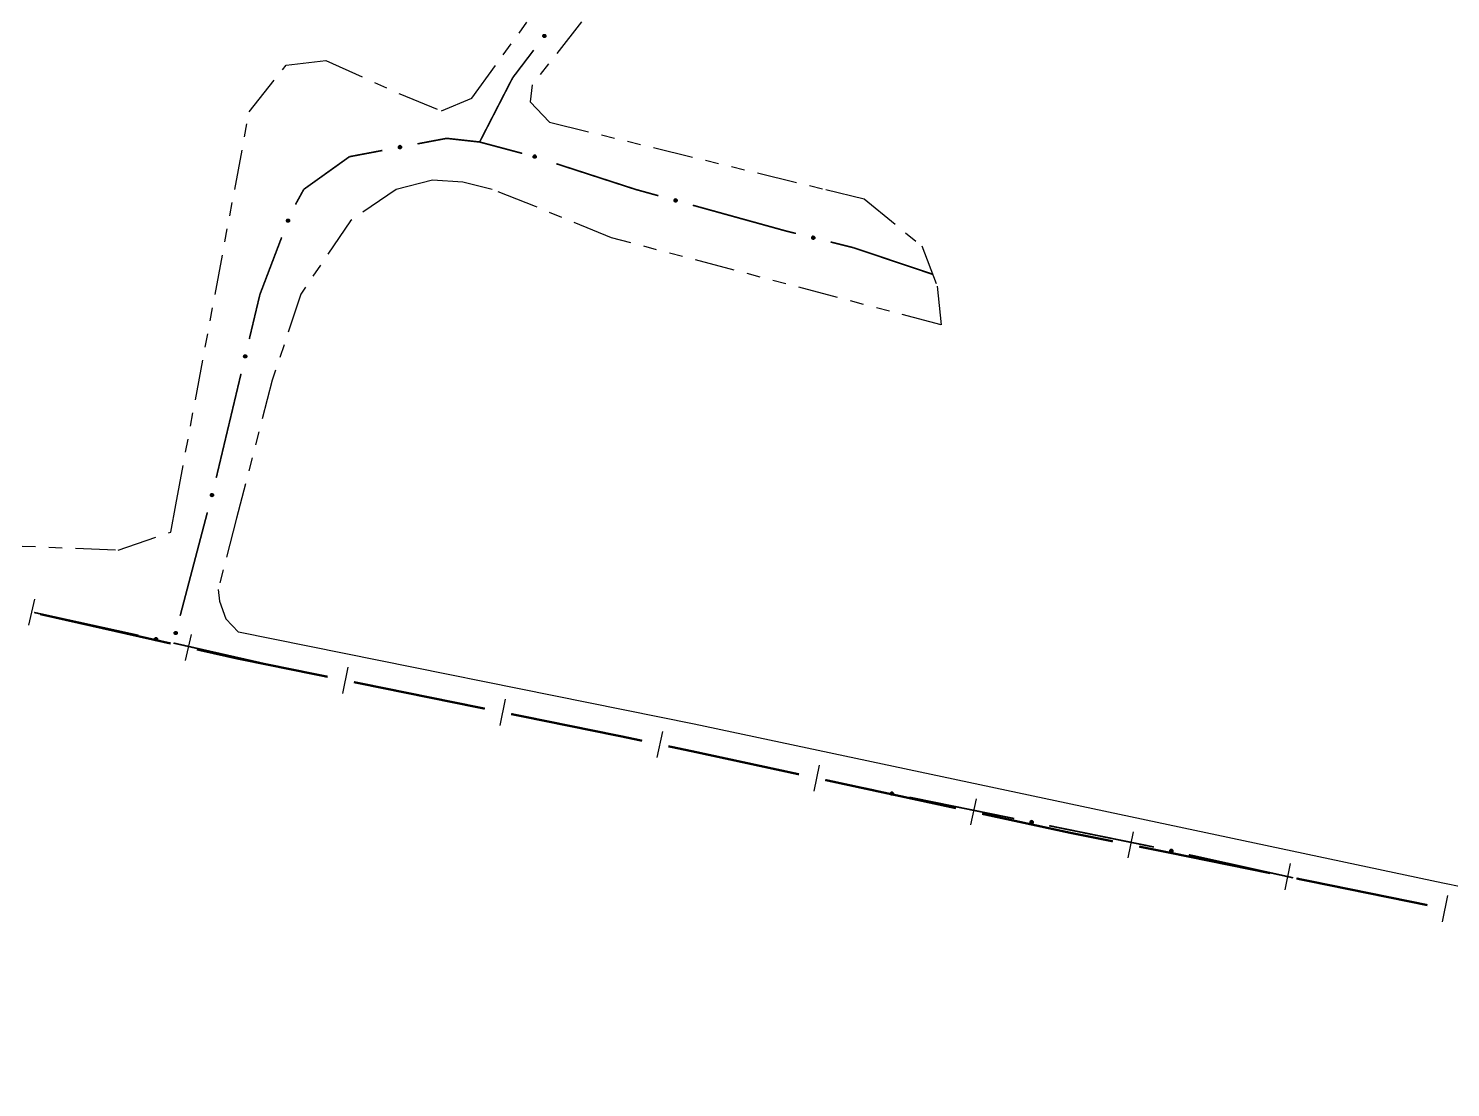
# Model space of a CAD drawing. Extents: x 210853 to 212686, y 4878863 to 4882037.
# Drawn here: x 211319.2 to 211478.7, y 4878958.5 to 4879077.3 of the extents above; entities that cross this region are included whole.
import ezdxf

# ---------------------------------------------------------------- set-up
doc = ezdxf.new("R2010")
doc.units = 0
doc.header["$LTSCALE"] = 1.5
doc.header["$MEASUREMENT"] = 0
doc.linetypes.add('TRACO_25', pattern=[8, 3, -1, 1, -1, 1, -1])
for name, color, linetype in [('LM-LIM-SETORES-BAIRROS', 250, 'CONTINUOUS'), ('SV-EIXO-ROD-ESTR', 7, 'CONTINUOUS'), ('SV-EIXO-RUA-N-PAV', 6, 'CONTINUOUS'), ('SV-EST-MUNIC-PAV', 20, 'CONTINUOUS'), ('SV-RUA-NAO-PAV', 7, 'CONTINUOUS')]:
    doc.layers.add(name, color=color, linetype=linetype)

msp = doc.modelspace()

# ---------------------------------------------------------------- linework, layer by layer
at = {"layer": 'LM-LIM-SETORES-BAIRROS'}
for points in [[(211319.89037, 4879013.286091), (211319.231206, 4879010.359403)], [(211337.450498, 4879009.331107), (211336.791334, 4879006.404419)], [(211355.035022, 4879005.643355), (211354.438579, 4879002.703244)], [(211372.675692, 4879002.064699), (211372.079249, 4878999.124588)], [(211390.320985, 4878998.453959), (211389.702954, 4878995.51831)], [(211407.927619, 4878994.676168), (211407.295105, 4878991.743605)], [(211425.522997, 4878990.881086), (211424.890484, 4878987.948522)], [(211443.117217, 4878987.191268), (211442.528868, 4878984.249526)], [(211460.763998, 4878983.618575), (211460.166192, 4878980.67874)], [(211478.403006, 4878980.031741), (211477.805201, 4878977.091906)]]:
    msp.add_lwpolyline(points, dxfattribs=at)
at = {"layer": 'LM-LIM-SETORES-BAIRROS', "const_width": 0.25}
for points in [[(211335.169791, 4879008.307206), (211320.536351, 4879011.603026)], [(211342.524706, 4879006.650693), (211338.096479, 4879007.648042)], [(211342.976354, 4879006.55907), (211342.524706, 4879006.650693)], [(211352.776726, 4879004.570928), (211342.976354, 4879006.55907)], [(211370.417396, 4879000.992272), (211355.716838, 4879003.974485)], [(211385.952516, 4878997.840756), (211373.357507, 4879000.395829)], [(211386.09777, 4878997.810177), (211385.952516, 4878997.840756)], [(211388.05487, 4878997.398156), (211386.09777, 4878997.810177)], [(211393.829636, 4878996.182415), (211390.990519, 4878996.780124)], [(211393.926067, 4878996.161617), (211393.829636, 4878996.182415)], [(211405.65632, 4878993.631562), (211393.926067, 4878996.161617)], [(211423.251698, 4878989.83648), (211408.588883, 4878992.999048)], [(211436.117336, 4878987.061538), (211426.184261, 4878989.203966)], [(211436.939558, 4878986.897094), (211436.117336, 4878987.061538)], [(211440.861881, 4878986.112629), (211436.939558, 4878986.897094)], [(211447.518431, 4878984.781319), (211443.803623, 4878985.524281)], [(211447.725811, 4878984.739149), (211447.518431, 4878984.781319)], [(211458.505205, 4878982.547195), (211447.725811, 4878984.739149)], [(211476.144214, 4878978.96036), (211461.44504, 4878981.949389)]]:
    msp.add_lwpolyline(points, dxfattribs=at)
at = {"layer": 'SV-EIXO-ROD-ESTR', "const_width": 0.18}
for points in [[(211331.572398, 4879009.215712), (211319.850745, 4879011.785315)], [(211347.182585, 4879005.705777), (211335.479537, 4879008.358827)], [(211409.909857, 4878992.714132), (211409.89398, 4878992.717364)], [(211410.191445, 4878992.656813), (211409.909857, 4878992.714132)], [(211414.111063, 4878991.858942), (211410.191445, 4878992.656813)], [(211429.789533, 4878988.667461), (211418.03068, 4878991.061072)], [(211445.468004, 4878985.475979), (211433.709151, 4878987.86959)], [(211461.090616, 4878982.02146), (211449.373836, 4878984.61319)]]:
    msp.add_lwpolyline(points, dxfattribs=at)
at = {"layer": 'SV-EIXO-ROD-ESTR'}
for points in [[(211333.642782, 4879008.649151), (211333.601973, 4879008.622194), (211333.561388, 4879008.607371), (211333.523979, 4879008.604751), (211333.490318, 4879008.611055), (211333.456608, 4879008.621383), (211333.424918, 4879008.639294), (211333.39415, 4879008.666965), (211333.366821, 4879008.707712), (211333.354369, 4879008.750286), (211333.349838, 4879008.786824), (211333.35439, 4879008.822302), (211333.364972, 4879008.854882), (211333.384666, 4879008.887184), (211333.413012, 4879008.918091), (211333.45465, 4879008.944579), (211333.494538, 4879008.958838), (211333.530788, 4879008.960423), (211333.566427, 4879008.95562), (211333.600716, 4879008.944663), (211333.631722, 4879008.926902), (211333.662789, 4879008.898306), (211333.688388, 4879008.856863), (211333.703064, 4879008.817242), (211333.705157, 4879008.781023), (211333.699639, 4879008.746044), (211333.689691, 4879008.712107), (211333.673013, 4879008.679502), (211333.642782, 4879008.649151)], [(211416.189707, 4878991.323479), (211416.149307, 4878991.295914), (211416.108948, 4878991.280484), (211416.071583, 4878991.277303), (211416.037831, 4878991.283102), (211416.00397, 4878991.292924), (211415.972015, 4878991.310358), (211415.940835, 4878991.337564), (211415.912899, 4878991.377897), (211415.89981, 4878991.42028), (211415.894732, 4878991.456745), (211415.898752, 4878991.492288), (211415.908844, 4878991.525022), (211415.928052, 4878991.557616), (211415.955931, 4878991.588945), (211415.997167, 4878991.616054), (211416.036838, 4878991.63091), (211416.07306, 4878991.633037), (211416.108766, 4878991.628769), (211416.143216, 4878991.618328), (211416.174484, 4878991.601033), (211416.205977, 4878991.572906), (211416.232195, 4878991.531852), (211416.247463, 4878991.492454), (211416.250099, 4878991.456272), (211416.245105, 4878991.421213), (211416.235667, 4878991.387131), (211416.219479, 4878991.35428), (211416.189707, 4878991.323479)], [(211431.868178, 4878988.131998), (211431.827778, 4878988.104432), (211431.787419, 4878988.089002), (211431.750054, 4878988.085822), (211431.716302, 4878988.091621), (211431.682441, 4878988.101442), (211431.650486, 4878988.118876), (211431.619306, 4878988.146083), (211431.59137, 4878988.186415), (211431.578281, 4878988.228798), (211431.573203, 4878988.265264), (211431.577223, 4878988.300806), (211431.587315, 4878988.333541), (211431.606523, 4878988.366135), (211431.634402, 4878988.397463), (211431.675638, 4878988.424573), (211431.715308, 4878988.439428), (211431.751531, 4878988.441556), (211431.787237, 4878988.437288), (211431.821686, 4878988.426846), (211431.852955, 4878988.409552), (211431.884448, 4878988.381425), (211431.910665, 4878988.34037), (211431.925934, 4878988.300973), (211431.928569, 4878988.26479), (211431.923576, 4878988.229732), (211431.914138, 4878988.195649), (211431.89795, 4878988.162798), (211431.868178, 4878988.131998)], [(211447.537553, 4878984.906631), (211447.496694, 4878984.879752), (211447.45608, 4878984.865005), (211447.418667, 4878984.862456), (211447.385018, 4878984.868823), (211447.351327, 4878984.879215), (211447.319671, 4878984.897186), (211447.288955, 4878984.924914), (211447.261703, 4878984.965713), (211447.249331, 4878985.008311), (211447.244869, 4878985.044857), (211447.249489, 4878985.080326), (211447.260132, 4878985.112886), (211447.279887, 4878985.145151), (211447.308291, 4878985.176004), (211447.349979, 4878985.202414), (211447.389894, 4878985.216598), (211447.426147, 4878985.218114), (211447.461776, 4878985.213244), (211447.496045, 4878985.202223), (211447.527017, 4878985.184403), (211447.55803, 4878985.155748), (211447.583552, 4878985.114257), (211447.598153, 4878985.074608), (211447.600177, 4878985.038386), (211447.594593, 4878985.003416), (211447.584581, 4878984.969498), (211447.567841, 4878984.936925), (211447.537553, 4878984.906631)]]:
    msp.add_lwpolyline(points, close=True, dxfattribs=at)
for points in [[(211333.699639, 4879008.746044), (211333.349838, 4879008.786824)], [(211333.689691, 4879008.712107), (211333.354369, 4879008.750286)], [(211333.705157, 4879008.781023), (211333.35439, 4879008.822302)], [(211333.699953, 4879008.764511), (211333.354391, 4879008.806739)], [(211333.690731, 4879008.728816), (211333.356581, 4879008.765748)], [(211333.700886, 4879008.800627), (211333.362737, 4879008.838435)], [(211333.703064, 4879008.817242), (211333.364972, 4879008.854882)], [(211333.676762, 4879008.696955), (211333.364978, 4879008.727587)], [(211333.673013, 4879008.679502), (211333.366821, 4879008.707712)], [(211333.693821, 4879008.838496), (211333.379664, 4879008.871045)], [(211333.657461, 4879008.666263), (211333.384331, 4879008.688421)], [(211333.688388, 4879008.856863), (211333.384666, 4879008.887184)], [(211333.642782, 4879008.649151), (211333.39415, 4879008.666965)], [(211333.67151, 4879008.876913), (211333.401922, 4879008.902485)], [(211333.662789, 4879008.898306), (211333.413012, 4879008.918091)], [(211333.619957, 4879008.635371), (211333.416848, 4879008.651957)], [(211333.601973, 4879008.622194), (211333.424918, 4879008.639294)], [(211333.641367, 4879008.911459), (211333.441508, 4879008.930127)], [(211333.578874, 4879008.613645), (211333.449621, 4879008.629407)], [(211333.631722, 4879008.926902), (211333.45465, 4879008.944579)], [(211333.561388, 4879008.607371), (211333.456608, 4879008.621383)], [(211333.611843, 4879008.936091), (211333.480966, 4879008.950813)], [(211333.600716, 4879008.944663), (211333.494538, 4879008.958838)], [(211416.245105, 4878991.421213), (211415.894732, 4878991.456745)], [(211416.250099, 4878991.456272), (211415.898752, 4878991.492288)], [(211416.245142, 4878991.439683), (211415.898986, 4878991.476726)], [(211416.235667, 4878991.387131), (211415.89981, 4878991.42028)], [(211416.236456, 4878991.403854), (211415.90179, 4878991.435773)], [(211416.245533, 4878991.475809), (211415.906856, 4878991.508544)], [(211416.247463, 4878991.492454), (211415.908844, 4878991.525022)], [(211416.222966, 4878991.371787), (211415.910758, 4878991.397742)], [(211416.219479, 4878991.35428), (211415.912899, 4878991.377897)], [(211416.237902, 4878991.513568), (211415.923292, 4878991.541404)], [(211416.232195, 4878991.531852), (211415.928052, 4878991.557616)], [(211416.204128, 4878991.340809), (211415.930696, 4878991.358871)], [(211416.189707, 4878991.323479), (211415.940835, 4878991.337564)], [(211416.215018, 4878991.551646), (211415.945077, 4878991.573175)], [(211416.205977, 4878991.572906), (211415.955931, 4878991.588945)], [(211416.167091, 4878991.309358), (211415.963756, 4878991.322899)], [(211416.149307, 4878991.295914), (211415.972015, 4878991.310358)], [(211416.18436, 4878991.585737), (211415.984244, 4878991.601407)], [(211416.126338, 4878991.287019), (211415.996864, 4878991.300842)], [(211416.174484, 4878991.601033), (211415.997167, 4878991.616054)], [(211416.108948, 4878991.280484), (211416.00397, 4878991.292924)], [(211416.154471, 4878991.609924), (211416.023387, 4878991.622682)], [(211416.143216, 4878991.618328), (211416.036838, 4878991.63091)], [(211431.923576, 4878988.229732), (211431.573203, 4878988.265264)], [(211431.928569, 4878988.26479), (211431.577223, 4878988.300806)], [(211431.923613, 4878988.248202), (211431.577457, 4878988.285245)], [(211431.914138, 4878988.195649), (211431.578281, 4878988.228798)], [(211431.914927, 4878988.212372), (211431.580261, 4878988.244291)], [(211431.924004, 4878988.284327), (211431.585326, 4878988.317063)], [(211431.925934, 4878988.300973), (211431.587315, 4878988.333541)], [(211431.901437, 4878988.180306), (211431.589229, 4878988.206261)], [(211431.89795, 4878988.162798), (211431.59137, 4878988.186415)], [(211431.916373, 4878988.322086), (211431.601763, 4878988.349922)], [(211431.910665, 4878988.34037), (211431.606523, 4878988.366135)], [(211431.882599, 4878988.149328), (211431.609167, 4878988.167389)], [(211431.868178, 4878988.131998), (211431.619306, 4878988.146083)], [(211431.893489, 4878988.360164), (211431.623547, 4878988.381693)], [(211431.884448, 4878988.381425), (211431.634402, 4878988.397463)], [(211431.845562, 4878988.117877), (211431.642227, 4878988.131417)], [(211431.827778, 4878988.104432), (211431.650486, 4878988.118876)], [(211431.862831, 4878988.394255), (211431.662714, 4878988.409925)], [(211431.804809, 4878988.095537), (211431.675335, 4878988.10936)], [(211431.852955, 4878988.409552), (211431.675638, 4878988.424573)], [(211431.787419, 4878988.089002), (211431.682441, 4878988.101442)], [(211431.832941, 4878988.418442), (211431.701858, 4878988.4312)], [(211431.821686, 4878988.426846), (211431.715308, 4878988.439428)], [(211447.594593, 4878985.003416), (211447.244869, 4878985.044857)], [(211447.584581, 4878984.969498), (211447.249331, 4878985.008311)], [(211447.594942, 4878985.021883), (211447.24946, 4878985.064763)], [(211447.600177, 4878985.038386), (211447.249489, 4878985.080326)], [(211447.585653, 4878984.986205), (211447.251572, 4878985.023768)], [(211447.595943, 4878985.057997), (211447.257866, 4878985.096444)], [(211447.571623, 4878984.954371), (211447.259898, 4878984.985591)], [(211447.598153, 4878985.074608), (211447.260132, 4878985.112886)], [(211447.567841, 4878984.936925), (211447.261703, 4878984.965713)], [(211447.58895, 4878985.095879), (211447.274854, 4878985.129021)], [(211447.552265, 4878984.923715), (211447.279177, 4878984.946389)], [(211447.583552, 4878985.114257), (211447.279887, 4878985.145151)], [(211447.537553, 4878984.906631), (211447.288955, 4878984.924914)], [(211447.566711, 4878985.134338), (211447.297172, 4878985.16042)], [(211447.55803, 4878985.155748), (211447.308291, 4878985.176004)], [(211447.514702, 4878984.892894), (211447.311625, 4878984.909864)], [(211447.496694, 4878984.879752), (211447.319671, 4878984.897186)], [(211447.536633, 4878985.168942), (211447.33681, 4878985.187987)], [(211447.473578, 4878984.871246), (211447.344356, 4878984.887252)], [(211447.527017, 4878985.184403), (211447.349979, 4878985.202414)], [(211447.45608, 4878984.865005), (211447.351327, 4878984.879215)], [(211447.507156, 4878985.193629), (211447.376307, 4878985.208598)], [(211447.496045, 4878985.202223), (211447.389894, 4878985.216598)]]:
    msp.add_lwpolyline(points, dxfattribs=at)
at = {"layer": 'SV-EIXO-RUA-N-PAV'}
for points in [[(211376.924367, 4879076.411917), (211376.917073, 4879076.460279), (211376.920693, 4879076.503334), (211376.934049, 4879076.538376), (211376.953925, 4879076.566264), (211376.977473, 4879076.592505), (211377.00705, 4879076.613723), (211377.045095, 4879076.630001), (211377.093556, 4879076.637658), (211377.137419, 4879076.631051), (211377.172474, 4879076.619795), (211377.202748, 4879076.600744), (211377.227856, 4879076.577442), (211377.24888, 4879076.545989), (211377.264999, 4879076.507274), (211377.27152, 4879076.458357), (211377.267681, 4879076.416171), (211377.253873, 4879076.382616), (211377.234528, 4879076.352302), (211377.210167, 4879076.325801), (211377.181012, 4879076.30514), (211377.142003, 4879076.28898), (211377.093637, 4879076.283184), (211377.051517, 4879076.286533), (211377.017777, 4879076.299866), (211376.988362, 4879076.319584), (211376.961756, 4879076.342882), (211376.93919, 4879076.371726), (211376.924367, 4879076.411917)], [(211361.045283, 4879063.901151), (211361.018287, 4879063.860368), (211360.986745, 4879063.830838), (211360.953348, 4879063.81378), (211360.919907, 4879063.806402), (211360.884844, 4879063.802707), (211360.848671, 4879063.806781), (211360.809525, 4879063.820196), (211360.768425, 4879063.84699), (211360.740298, 4879063.88129), (211360.721823, 4879063.913136), (211360.712121, 4879063.947564), (211360.709102, 4879063.981686), (211360.714577, 4879064.01912), (211360.728559, 4879064.058658), (211360.756501, 4879064.099334), (211360.787623, 4879064.128073), (211360.820358, 4879064.143724), (211360.855032, 4879064.153258), (211360.890873, 4879064.156601), (211360.926358, 4879064.152397), (211360.966141, 4879064.138248), (211361.005923, 4879064.110136), (211361.034941, 4879064.079424), (211361.051047, 4879064.046917), (211361.059665, 4879064.012569), (211361.063798, 4879063.977446), (211361.061217, 4879063.940914), (211361.045283, 4879063.901151)], [(211376.104851, 4879062.770661), (211376.062876, 4879062.745559), (211376.021667, 4879062.732568), (211375.984178, 4879062.731626), (211375.950834, 4879062.739431), (211375.91762, 4879062.751258), (211375.886764, 4879062.770571), (211375.857265, 4879062.799591), (211375.831789, 4879062.841521), (211375.821256, 4879062.88461), (211375.818365, 4879062.921314), (211375.824502, 4879062.956553), (211375.836533, 4879062.988626), (211375.857653, 4879063.020014), (211375.887355, 4879063.049621), (211375.930137, 4879063.074218), (211375.970624, 4879063.086676), (211376.006909, 4879063.086636), (211376.042296, 4879063.080242), (211376.07606, 4879063.067761), (211376.10624, 4879063.048629), (211376.135995, 4879063.01867), (211376.159713, 4879062.976122), (211376.1726, 4879062.935883), (211376.173069, 4879062.899608), (211376.16599, 4879062.86491), (211376.154532, 4879062.831453), (211376.13641, 4879062.799627), (211376.104851, 4879062.770661)], [(211391.913329, 4879057.857757), (211391.871127, 4879057.833038), (211391.829802, 4879057.820424), (211391.792306, 4879057.819823), (211391.759034, 4879057.827932), (211391.725929, 4879057.840061), (211391.69525, 4879057.859654), (211391.666018, 4879057.888942), (211391.640924, 4879057.931103), (211391.630784, 4879057.974286), (211391.628228, 4879058.011015), (211391.634686, 4879058.046196), (211391.647008, 4879058.078158), (211391.668414, 4879058.109352), (211391.698384, 4879058.138687), (211391.741388, 4879058.162893), (211391.781988, 4879058.174982), (211391.81827, 4879058.174611), (211391.853598, 4879058.167895), (211391.887247, 4879058.155107), (211391.917251, 4879058.135701), (211391.946732, 4879058.105472), (211391.970061, 4879058.06271), (211391.982581, 4879058.022355), (211391.982719, 4879057.986077), (211391.975324, 4879057.951445), (211391.963562, 4879057.918093), (211391.945151, 4879057.886435), (211391.913329, 4879057.857757)], [(211348.485517, 4879055.832138), (211348.506154, 4879055.787797), (211348.514823, 4879055.745468), (211348.511891, 4879055.708082), (211348.500687, 4879055.675721), (211348.485495, 4879055.643904), (211348.463102, 4879055.615206), (211348.431192, 4879055.58886), (211348.386857, 4879055.567847), (211348.342911, 4879055.561816), (211348.306105, 4879055.562729), (211348.271688, 4879055.572469), (211348.241027, 4879055.587745), (211348.211986, 4879055.611992), (211348.185603, 4879055.64459), (211348.165552, 4879055.689682), (211348.157337, 4879055.731239), (211348.161122, 4879055.767325), (211348.171134, 4879055.801864), (211348.187032, 4879055.83416), (211348.209177, 4879055.862204), (211348.242046, 4879055.888709), (211348.286814, 4879055.90791), (211348.328168, 4879055.916576), (211348.364298, 4879055.913299), (211348.39808, 4879055.902677), (211348.430177, 4879055.887828), (211348.459962, 4879055.866518), (211348.485517, 4879055.832138)], [(211407.36102, 4879053.682442), (211407.319507, 4879053.656582), (211407.278541, 4879053.642846), (211407.241075, 4879053.641224), (211407.207594, 4879053.648424), (211407.174171, 4879053.659647), (211407.14297, 4879053.678396), (211407.11295, 4879053.706877), (211407.086718, 4879053.748338), (211407.075405, 4879053.791229), (211407.071849, 4879053.827874), (211407.077346, 4879053.863219), (211407.088793, 4879053.895505), (211407.10934, 4879053.92727), (211407.1385, 4879053.957411), (211407.180829, 4879053.98278), (211407.221084, 4879053.995971), (211407.257363, 4879053.996588), (211407.292861, 4879053.990837), (211407.326846, 4879053.978971), (211407.357367, 4879053.960389), (211407.387661, 4879053.930975), (211407.412147, 4879053.888864), (211407.425761, 4879053.848866), (211407.426888, 4879053.812604), (211407.420439, 4879053.777784), (211407.40959, 4879053.744124), (211407.392048, 4879053.711976), (211407.36102, 4879053.682442)], [(211343.662749, 4879040.626191), (211343.688961, 4879040.584899), (211343.703045, 4879040.544051), (211343.704986, 4879040.506601), (211343.698072, 4879040.47306), (211343.687134, 4879040.439543), (211343.66865, 4879040.408184), (211343.640426, 4879040.377922), (211343.59919, 4879040.351338), (211343.556397, 4879040.33966), (211343.519783, 4879040.335793), (211343.484393, 4879040.340989), (211343.452011, 4879040.35216), (211343.420071, 4879040.372437), (211343.389684, 4879040.401339), (211343.363955, 4879040.44345), (211343.350422, 4879040.483591), (211343.349496, 4879040.519864), (211343.354945, 4879040.555409), (211343.366522, 4879040.589494), (211343.384843, 4879040.620173), (211343.413998, 4879040.650716), (211343.455899, 4879040.675559), (211343.49578, 4879040.689513), (211343.532031, 4879040.690949), (211343.566905, 4879040.684797), (211343.600656, 4879040.674234), (211343.632952, 4879040.656967), (211343.662749, 4879040.626191)], [(211339.937193, 4879025.063519), (211339.962432, 4879025.021626), (211339.975558, 4879024.98046), (211339.976623, 4879024.942975), (211339.968927, 4879024.909605), (211339.957209, 4879024.876352), (211339.937998, 4879024.845433), (211339.909074, 4879024.81584), (211339.867228, 4879024.790226), (211339.824174, 4879024.779552), (211339.787479, 4879024.776541), (211339.752221, 4879024.782562), (211339.720108, 4879024.794487), (211339.688651, 4879024.815505), (211339.658947, 4879024.845109), (211339.63421, 4879024.887811), (211339.621619, 4879024.928257), (211339.621541, 4879024.964541), (211339.627818, 4879024.99995), (211339.640189, 4879025.033754), (211339.659222, 4879025.063996), (211339.689083, 4879025.09385), (211339.731552, 4879025.117707), (211339.771749, 4879025.130726), (211339.808023, 4879025.131314), (211339.842744, 4879025.124348), (211339.876238, 4879025.113001), (211339.908123, 4879025.094983), (211339.937193, 4879025.063519)], [(211335.8653, 4879009.590326), (211335.89054, 4879009.548434), (211335.903665, 4879009.507268), (211335.904731, 4879009.469783), (211335.897035, 4879009.436412), (211335.885316, 4879009.40316), (211335.866105, 4879009.372241), (211335.837181, 4879009.342647), (211335.795335, 4879009.317034), (211335.752281, 4879009.306359), (211335.715587, 4879009.303349), (211335.680328, 4879009.30937), (211335.648216, 4879009.321295), (211335.616759, 4879009.342312), (211335.587055, 4879009.371917), (211335.562317, 4879009.414618), (211335.549726, 4879009.455064), (211335.549648, 4879009.491349), (211335.555926, 4879009.526757), (211335.568296, 4879009.560562), (211335.587329, 4879009.590804), (211335.61719, 4879009.620657), (211335.65966, 4879009.644515), (211335.699856, 4879009.657533), (211335.73613, 4879009.658121), (211335.770851, 4879009.651156), (211335.804346, 4879009.639808), (211335.83623, 4879009.62179), (211335.8653, 4879009.590326)]]:
    msp.add_lwpolyline(points, close=True, dxfattribs=at)
for points in [[(211376.917073, 4879076.460279), (211377.00705, 4879076.613723)], [(211376.919031, 4879076.484832), (211376.98769, 4879076.595469)], [(211376.920693, 4879076.503334), (211376.977473, 4879076.592505)], [(211376.921464, 4879076.438421), (211377.021933, 4879076.615719)], [(211376.924367, 4879076.411917), (211377.045095, 4879076.630001)], [(211376.933719, 4879076.391403), (211377.068691, 4879076.629885)], [(211376.93919, 4879076.371726), (211377.093556, 4879076.637658)], [(211376.953448, 4879076.360984), (211377.112363, 4879076.630972)], [(211376.961756, 4879076.342882), (211377.137419, 4879076.631051)], [(211376.976479, 4879076.334911), (211377.150517, 4879076.622541)], [(211376.988362, 4879076.319584), (211377.172474, 4879076.619795)], [(211377.004985, 4879076.311532), (211377.188627, 4879076.607288)], [(211377.017777, 4879076.299866), (211377.202748, 4879076.600744)], [(211377.03736, 4879076.295497), (211377.213875, 4879076.586386)], [(211377.051517, 4879076.286533), (211377.227856, 4879076.577442)], [(211377.074688, 4879076.28598), (211377.236341, 4879076.557315)], [(211377.093637, 4879076.283184), (211377.24888, 4879076.545989)], [(211377.118925, 4879076.290065), (211377.255505, 4879076.523898)], [(211377.142003, 4879076.28898), (211377.264999, 4879076.507274)], [(211377.162945, 4879076.302884), (211377.263935, 4879076.476358)], [(211377.181012, 4879076.30514), (211377.27152, 4879076.458357)], [(211377.197709, 4879076.319311), (211377.266108, 4879076.43186)], [(211377.210167, 4879076.325801), (211377.267681, 4879076.416171)], [(211361.034941, 4879064.079424), (211360.709102, 4879063.981686)], [(211361.051047, 4879064.046917), (211360.712121, 4879063.947564)], [(211361.039441, 4879064.063283), (211360.713484, 4879063.965678)], [(211361.005923, 4879064.110136), (211360.714577, 4879064.01912)], [(211361.018113, 4879064.095362), (211360.716293, 4879064.002311)], [(211361.052723, 4879064.029685), (211360.718215, 4879063.933244)], [(211361.059665, 4879064.012569), (211360.721823, 4879063.913136)], [(211360.982543, 4879064.121977), (211360.724464, 4879064.039957)], [(211360.966141, 4879064.138248), (211360.728559, 4879064.058658)], [(211361.058213, 4879063.993229), (211360.736279, 4879063.896383)], [(211361.063798, 4879063.977446), (211360.740298, 4879063.88129)], [(211360.941279, 4879064.141963), (211360.750067, 4879064.080891)], [(211360.926358, 4879064.152397), (211360.756501, 4879064.099334)], [(211361.057833, 4879063.958442), (211360.758947, 4879063.864556)], [(211361.061217, 4879063.940914), (211360.768425, 4879063.84699)], [(211360.904469, 4879064.15307), (211360.778276, 4879064.115374)], [(211360.890873, 4879064.156601), (211360.787623, 4879064.128073)], [(211361.05209, 4879063.922644), (211360.792089, 4879063.836095)], [(211361.045283, 4879063.901151), (211360.809525, 4879063.820196)], [(211361.029675, 4879063.879534), (211360.836287, 4879063.815273)], [(211361.018287, 4879063.860368), (211360.848671, 4879063.806781)], [(211361.000379, 4879063.843457), (211360.875274, 4879063.807355)], [(211360.986745, 4879063.830838), (211360.884844, 4879063.802707)], [(211376.16599, 4879062.86491), (211375.818365, 4879062.921314)], [(211376.154532, 4879062.831453), (211375.821256, 4879062.88461)], [(211376.16713, 4879062.883345), (211375.823806, 4879062.941005)], [(211376.156319, 4879062.848099), (211375.824158, 4879062.899958)], [(211376.173069, 4879062.899608), (211375.824502, 4879062.956553)], [(211376.140937, 4879062.816895), (211375.830838, 4879062.861459)], [(211376.13641, 4879062.799627), (211375.831789, 4879062.841521)], [(211376.169679, 4879062.919383), (211375.833563, 4879062.972297)], [(211376.1726, 4879062.935883), (211375.836533, 4879062.988626)], [(211376.120281, 4879062.787098), (211375.848417, 4879062.821466)], [(211376.164318, 4879062.95753), (211375.851933, 4879063.004115)], [(211376.104851, 4879062.770661), (211375.857265, 4879062.799591)], [(211376.159713, 4879062.976122), (211375.857653, 4879063.020014)], [(211376.14375, 4879062.996908), (211375.875577, 4879063.034527)], [(211376.081431, 4879062.757917), (211375.879269, 4879062.783583)], [(211376.062876, 4879062.745559), (211375.886764, 4879062.770571)], [(211376.135995, 4879063.01867), (211375.887355, 4879063.049621)], [(211376.039416, 4879062.738052), (211375.911, 4879062.759587)], [(211376.115183, 4879063.032769), (211375.916361, 4879063.060369)], [(211376.021667, 4879062.732568), (211375.91762, 4879062.751258)], [(211376.10624, 4879063.048629), (211375.930137, 4879063.074218)], [(211376.086793, 4879063.058699), (211375.956706, 4879063.079267)], [(211376.07606, 4879063.067761), (211375.970624, 4879063.086676)], [(211391.975324, 4879057.951445), (211391.628228, 4879058.011015)], [(211391.963562, 4879057.918093), (211391.630784, 4879057.974286)], [(211391.965501, 4879057.934722), (211391.633826, 4879057.989606)], [(211391.976633, 4879057.969869), (211391.633848, 4879058.030655)], [(211391.982719, 4879057.986077), (211391.634686, 4879058.046196)], [(211391.949835, 4879057.903661), (211391.640155, 4879057.951048)], [(211391.945151, 4879057.886435), (211391.640924, 4879057.931103)], [(211391.97951, 4879058.005882), (211391.64389, 4879058.061856)], [(211391.982581, 4879058.022355), (211391.647008, 4879058.078158)], [(211391.928909, 4879057.874053), (211391.657369, 4879057.910897)], [(211391.974496, 4879058.044076), (211391.662549, 4879058.093506)], [(211391.913329, 4879057.857757), (211391.666018, 4879057.888942)], [(211391.970061, 4879058.06271), (211391.668414, 4879058.109352)], [(211391.954288, 4879058.08364), (211391.686469, 4879058.123702)], [(211391.889794, 4879057.845227), (211391.687874, 4879057.872734)], [(211391.871127, 4879057.833038), (211391.69525, 4879057.859654)], [(211391.946732, 4879058.105472), (211391.698384, 4879058.138687)], [(211391.8476, 4879057.825746), (211391.719385, 4879057.84845)], [(211391.829802, 4879057.820424), (211391.725929, 4879057.840061)], [(211391.92605, 4879058.11976), (211391.727487, 4879058.149171)], [(211391.917251, 4879058.135701), (211391.741388, 4879058.162893)], [(211391.897896, 4879058.145948), (211391.768002, 4879058.1677)], [(211391.887247, 4879058.155107), (211391.781988, 4879058.174982)], [(211348.187032, 4879055.83416), (211348.157337, 4879055.731239)], [(211348.197153, 4879055.8439), (211348.163271, 4879055.71663)], [(211348.209177, 4879055.862204), (211348.165552, 4879055.689682)], [(211348.225874, 4879055.869463), (211348.177905, 4879055.674551)], [(211348.242046, 4879055.888709), (211348.185603, 4879055.64459)], [(211348.264492, 4879055.894177), (211348.1994, 4879055.631318)], [(211348.286814, 4879055.90791), (211348.211986, 4879055.611992)], [(211348.305782, 4879055.910571), (211348.22721, 4879055.604662)], [(211348.328168, 4879055.916576), (211348.241027, 4879055.587745)], [(211348.344279, 4879055.911968), (211348.256963, 4879055.583106)], [(211348.364298, 4879055.913299), (211348.271688, 4879055.572469)], [(211348.379861, 4879055.905714), (211348.28708, 4879055.570172)], [(211348.39808, 4879055.902677), (211348.306105, 4879055.562729)], [(211348.413804, 4879055.891323), (211348.327945, 4879055.566286)], [(211348.430177, 4879055.887828), (211348.342911, 4879055.561816)], [(211348.443253, 4879055.872803), (211348.366928, 4879055.568958)], [(211348.459962, 4879055.866518), (211348.386857, 4879055.567847)], [(211348.47076, 4879055.849183), (211348.408521, 4879055.582316)], [(211348.485517, 4879055.832138), (211348.431192, 4879055.58886)], [(211348.495776, 4879055.807529), (211348.449386, 4879055.609094)], [(211348.506154, 4879055.787797), (211348.463102, 4879055.615206)], [(211348.511199, 4879055.763688), (211348.476528, 4879055.638179)], [(211348.514823, 4879055.745468), (211348.485495, 4879055.643904)], [(211407.420439, 4879053.777784), (211407.071849, 4879053.827874)], [(211407.40959, 4879053.744124), (211407.075405, 4879053.791229)], [(211407.421245, 4879053.796237), (211407.076932, 4879053.847661)], [(211407.426888, 4879053.812604), (211407.077346, 4879053.863219)], [(211407.411075, 4879053.7608), (211407.078028, 4879053.806626)], [(211407.396262, 4879053.729323), (211407.085405, 4879053.768255)], [(211407.42314, 4879053.832315), (211407.086119, 4879053.879124)], [(211407.392048, 4879053.711976), (211407.086718, 4879053.748338)], [(211407.425761, 4879053.848866), (211407.088793, 4879053.895505)], [(211407.37615, 4879053.699156), (211407.103707, 4879053.728588)], [(211407.417088, 4879053.870358), (211407.10391, 4879053.91127)], [(211407.412147, 4879053.888864), (211407.10934, 4879053.92727)], [(211407.36102, 4879053.682442), (211407.11295, 4879053.706877)], [(211407.395809, 4879053.909357), (211407.126998, 4879053.942106)], [(211407.337835, 4879053.669275), (211407.135241, 4879053.69127)], [(211407.387661, 4879053.930975), (211407.1385, 4879053.957411)], [(211407.319507, 4879053.656582), (211407.14297, 4879053.678396)], [(211407.366597, 4879053.944694), (211407.167307, 4879053.968684)], [(211407.296188, 4879053.648651), (211407.167401, 4879053.667854)], [(211407.278541, 4879053.642846), (211407.174171, 4879053.659647)], [(211407.357367, 4879053.960389), (211407.180829, 4879053.98278)], [(211407.337741, 4879053.970105), (211407.207302, 4879053.98831)], [(211407.326846, 4879053.978971), (211407.221084, 4879053.995971)], [(211343.366522, 4879040.589494), (211343.350422, 4879040.483591)], [(211343.375295, 4879040.600464), (211343.3582, 4879040.469875)], [(211343.384843, 4879040.620173), (211343.363955, 4879040.44345)], [(211343.400459, 4879040.629536), (211343.378166, 4879040.430049)], [(211343.413998, 4879040.650716), (211343.389684, 4879040.401339)], [(211343.435547, 4879040.659047), (211343.405086, 4879040.389968)], [(211343.455899, 4879040.675559), (211343.420071, 4879040.372437)], [(211343.474362, 4879040.680657), (211343.436117, 4879040.367142)], [(211343.49578, 4879040.689513), (211343.452011, 4879040.35216)], [(211343.512353, 4879040.687033), (211343.468414, 4879040.349626)], [(211343.532031, 4879040.690949), (211343.484393, 4879040.340989)], [(211343.548446, 4879040.685446), (211343.499954, 4879040.340707)], [(211343.566905, 4879040.684797), (211343.519783, 4879040.335793)], [(211343.583968, 4879040.675577), (211343.540978, 4879040.342152)], [(211343.600656, 4879040.674234), (211343.556397, 4879040.33966)], [(211343.61557, 4879040.661032), (211343.579285, 4879040.349856)], [(211343.632952, 4879040.656967), (211343.59919, 4879040.351338)], [(211343.645907, 4879040.641178), (211343.618795, 4879040.368494)], [(211343.662749, 4879040.626191), (211343.640426, 4879040.377922)], [(211343.676113, 4879040.603119), (211343.655843, 4879040.400345)], [(211343.688961, 4879040.584899), (211343.66865, 4879040.408184)], [(211343.69709, 4879040.561648), (211343.678985, 4879040.432703)], [(211343.703045, 4879040.544051), (211343.687134, 4879040.439543)], [(211339.640189, 4879025.033754), (211339.621619, 4879024.928257)], [(211339.649215, 4879025.044517), (211339.629074, 4879024.914363)], [(211339.659222, 4879025.063996), (211339.63421, 4879024.887811)], [(211339.675052, 4879025.072992), (211339.648104, 4879024.874081)], [(211339.689083, 4879025.09385), (211339.658947, 4879024.845109)], [(211339.71082, 4879025.101676), (211339.674079, 4879024.833381)], [(211339.731552, 4879025.117707), (211339.688651, 4879024.815505)], [(211339.75013, 4879025.122373), (211339.704569, 4879024.809837)], [(211339.771749, 4879025.130726), (211339.720108, 4879024.794487)], [(211339.788259, 4879025.127859), (211339.736448, 4879024.791571)], [(211339.808023, 4879025.131314), (211339.752221, 4879024.782562)], [(211339.824305, 4879025.125429), (211339.767771, 4879024.781917)], [(211339.842744, 4879025.124348), (211339.787479, 4879024.776541)], [(211339.859587, 4879025.114733), (211339.808817, 4879024.782403)], [(211339.876238, 4879025.113001), (211339.824174, 4879024.779552)], [(211339.89084, 4879025.099453), (211339.847294, 4879024.78921)], [(211339.908123, 4879025.094983), (211339.867228, 4879024.790226)], [(211339.920705, 4879025.078896), (211339.887229, 4879024.80692)], [(211339.937193, 4879025.063519), (211339.909074, 4879024.81584)], [(211339.950014, 4879025.040141), (211339.925011, 4879024.837896)], [(211339.962432, 4879025.021626), (211339.937998, 4879024.845433)], [(211339.970016, 4879024.998192), (211339.948902, 4879024.869705)], [(211339.975558, 4879024.98046), (211339.957209, 4879024.876352)], [(211335.568296, 4879009.560562), (211335.549726, 4879009.455064)], [(211335.577323, 4879009.571324), (211335.557181, 4879009.44117)], [(211335.587329, 4879009.590804), (211335.562317, 4879009.414618)], [(211335.603159, 4879009.599799), (211335.576211, 4879009.400888)], [(211335.61719, 4879009.620657), (211335.587055, 4879009.371917)], [(211335.638927, 4879009.628483), (211335.602187, 4879009.360189)], [(211335.65966, 4879009.644515), (211335.616759, 4879009.342312)], [(211335.678237, 4879009.64918), (211335.632676, 4879009.336644)], [(211335.699856, 4879009.657533), (211335.648216, 4879009.321295)], [(211335.716366, 4879009.654667), (211335.664555, 4879009.318379)], [(211335.73613, 4879009.658121), (211335.680328, 4879009.30937)], [(211335.752412, 4879009.652236), (211335.695878, 4879009.308725)], [(211335.770851, 4879009.651156), (211335.715587, 4879009.303349)], [(211335.787694, 4879009.64154), (211335.736924, 4879009.309211)], [(211335.804346, 4879009.639808), (211335.752281, 4879009.306359)], [(211335.818947, 4879009.626261), (211335.775401, 4879009.316017)], [(211335.83623, 4879009.62179), (211335.795335, 4879009.317034)], [(211335.848812, 4879009.605703), (211335.815336, 4879009.333727)], [(211335.8653, 4879009.590326), (211335.837181, 4879009.342647)], [(211335.878121, 4879009.566949), (211335.853118, 4879009.364703)], [(211335.89054, 4879009.548434), (211335.866105, 4879009.372241)], [(211335.898123, 4879009.524999), (211335.87701, 4879009.396512)], [(211335.903665, 4879009.507268), (211335.885316, 4879009.40316)]]:
    msp.add_lwpolyline(points, dxfattribs=at)
at = {"layer": 'SV-EIXO-RUA-N-PAV', "const_width": 0.18}
for points in [[(211373.52613, 4879071.758626), (211375.888781, 4879074.867378)], [(211369.823748, 4879064.559549), (211373.482532, 4879071.673852)], [(211373.482532, 4879071.673852), (211373.52613, 4879071.758626)], [(211358.918361, 4879063.611867), (211355.970376, 4879063.055643)], [(211366.121365, 4879064.970925), (211362.849007, 4879064.353499)], [(211366.787172, 4879064.896947), (211366.121365, 4879064.970925)], [(211369.823748, 4879064.559549), (211366.787172, 4879064.896947)], [(211370.736586, 4879064.316126), (211369.823748, 4879064.559549)], [(211374.601526, 4879063.285475), (211370.736586, 4879064.316126)], [(211355.219905, 4879062.914046), (211350.148225, 4879059.285086)], [(211355.970376, 4879063.055643), (211355.219905, 4879062.914046)], [(211387.314573, 4879059.243297), (211378.428099, 4879062.124876)], [(211350.100752, 4879059.251118), (211349.165437, 4879057.549619)], [(211350.148225, 4879059.285086), (211350.100752, 4879059.251118)], [(211387.948787, 4879059.067968), (211387.314573, 4879059.243297)], [(211389.876481, 4879058.535055), (211387.948787, 4879059.067968)], [(211404.119194, 4879054.597642), (211393.731869, 4879057.469229)], [(211404.335725, 4879054.544088), (211404.119194, 4879054.597642)], [(211405.306474, 4879054.303992), (211404.335725, 4879054.544088)], [(211347.619508, 4879053.868083), (211345.483536, 4879048.261157)], [(211411.747547, 4879052.710916), (211409.18947, 4879053.343607)], [(211412.093392, 4879052.594721), (211411.747547, 4879052.710916)], [(211420.624754, 4879049.728387), (211412.093392, 4879052.594721)], [(211345.483536, 4879048.261157), (211345.177998, 4879047.459119)], [(211345.177998, 4879047.459119), (211343.986011, 4879042.457459)], [(211343.058707, 4879038.566429), (211340.276797, 4879026.893342)], [(211339.285184, 4879023.018435), (211336.231265, 4879011.41354)]]:
    msp.add_lwpolyline(points, dxfattribs=at)
at = {"layer": 'SV-EST-MUNIC-PAV', "linetype": 'Continuous'}
msp.add_polyline3d([(211593.668435, 4878958.495266, 13.219909), (211530.830682, 4878970.644634, 13.219909), (211477.890237, 4878981.433131, 13.280327), (211393.883757, 4878999.258436, 13.480522), (211342.772452, 4879009.562012, 13.135468)], dxfattribs=at)
at = {"layer": 'SV-RUA-NAO-PAV', "linetype": 'TRACO_25'}
for points in [[(211342.34582, 4879059.233725, 13.480522), (211343.975754, 4879067.963528, 13.135468), (211348.12754, 4879073.184218, 13.11517), (211352.561328, 4879073.718659, 13.11517), (211360.882091, 4879069.950501, 13.34859), (211365.556793, 4879068.046997, 13.328293), (211368.961498, 4879069.489649, 13.297847), (211393.301828, 4879103.081501, 13.216658), (211396.25365, 4879111.398607, 13.236955), (211396.577949, 4879121.771337, 13.236955), (211395.428075, 4879124.558035, 13.287698), (211391.051806, 4879128.760176, 13.277549), (211346.978941, 4879154.178044, 12.506251), (211339.646213, 4879157.582525, 12.404764), (211333.622902, 4879154.439927, 12.404764), (211306.02401, 4879112.479432, 12.374318)], [(211535.72944, 4879145.495623, 15.733524), (211531.247753, 4879143.505864, 15.733524), (211472.937735, 4879117.617647, 14.018401), (211461.794915, 4879113.188753, 14.008253), (211449.36369, 4879109.018263, 14.008253), (211439.747242, 4879107.9341, 14.008253), (211437.460322, 4879107.676271, 13.80528), (211424.736826, 4879108.751608, 13.561711), (211413.032293, 4879109.178532, 13.490671), (211403.936653, 4879104.901758, 13.450076), (211396.051267, 4879096.92902, 13.186212), (211375.711693, 4879070.985909, 13.19636)], [(211375.711693, 4879070.985909, 13.358739), (211375.492966, 4879069.057088, 13.379036), (211377.661221, 4879066.771132, 13.379036), (211408.650561, 4879059.231539, 13.592157)], [(211288.520073, 4879020.45768, 13.033981), (211329.260436, 4879018.793619, 13.490671), (211335.171492, 4879020.808583, 13.480522), (211335.740577, 4879023.856557, 13.480522), (211342.34582, 4879059.233725, 13.480522)], [(211408.650561, 4879059.231539, 13.592157), (211412.948294, 4879058.185916, 13.592157), (211419.412317, 4879052.896851, 13.602306), (211421.132294, 4879048.40203, 13.815428), (211421.583901, 4879044.045723, 13.683496), (211384.598757, 4879053.822424, 13.480522), (211376.08207, 4879057.320349, 13.521117), (211371.238997, 4879059.243483, 13.399333), (211367.945592, 4879060.057856, 13.399333), (211364.523709, 4879060.285981, 13.389184), (211360.451239, 4879059.233128, 13.450076), (211355.322646, 4879055.723471, 13.450076), (211349.771591, 4879047.510951, 13.389184), (211346.56757, 4879037.848485, 13.34859), (211342.564965, 4879022.365873, 13.561711), (211340.497624, 4879014.369122, 13.561711), (211340.640129, 4879013.068, 13.561711), (211341.354491, 4879011.058857, 13.561711), (211342.772452, 4879009.562012, 13.541414)]]:
    msp.add_polyline3d(points, dxfattribs=at)

doc.saveas('drawing.dxf')
